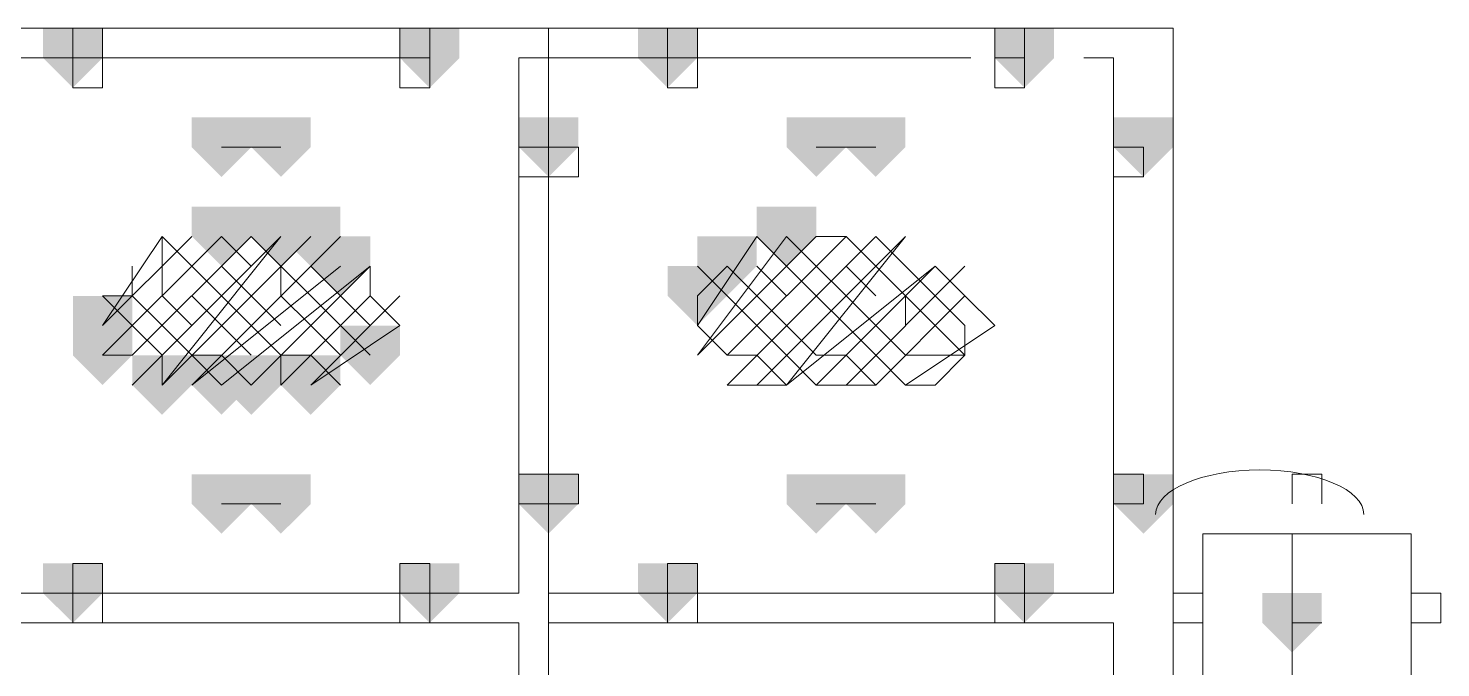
# Model space of a CAD drawing. Header units: millimetres. Extents: x 2315 to 4619, y 1334 to 1897.
# Drawn here: x 3738.51 to 3741.412, y 1527.128 to 1528.442 of the extents above; entities that cross this region are included whole.
import ezdxf

# ---------------------------------------------------------------- set-up
doc = ezdxf.new("R2010")
doc.units = ezdxf.units.MM
doc.linetypes.add('PDF_IMPORT', pattern=[1, 0.8, -0.2])
for name, color, linetype in [('PDF_3中心线层', 1, 'Continuous'), ('PDF_4虚线层', 2, 'Continuous'), ('PDF_5剖面线层', 2, 'Continuous'), ('PDF_细实线层', 7, 'Continuous')]:
    doc.layers.add(name, color=color, linetype=linetype)

msp = doc.modelspace()

# ---------------------------------------------------------------- hatches: boundary and pattern name
at = {"layer": 'PDF_3中心线层', "transparency": 33554559}
for points in [[(3738.6019, 1528.4417), (3738.5408, 1528.4417), (3738.5408, 1528.3806), (3738.6019, 1528.3195), (3738.6629, 1528.3806), (3738.6629, 1528.4417)], [(3738.6019, 1528.4417), (3738.5408, 1528.4417), (3738.5408, 1528.3806), (3738.6019, 1528.3195), (3738.6629, 1528.3806), (3738.6629, 1528.4417)], [(3738.6019, 1528.4417), (3738.5408, 1528.4417), (3738.5408, 1528.3806), (3738.6019, 1528.3195), (3738.6629, 1528.3806), (3738.6629, 1528.4417)], [(3738.6019, 1528.4417), (3738.5408, 1528.4417), (3738.5408, 1528.3806), (3738.6019, 1528.3195), (3738.6629, 1528.3806), (3738.6629, 1528.4417)], [(3739.3348, 1528.4417), (3739.2738, 1528.4417), (3739.2738, 1528.3806), (3739.3348, 1528.3195), (3739.3959, 1528.3806), (3739.3959, 1528.4417)], [(3739.3348, 1528.4417), (3739.2738, 1528.4417), (3739.2738, 1528.3806), (3739.3348, 1528.3195), (3739.3959, 1528.3806), (3739.3959, 1528.4417)], [(3739.8235, 1528.4417), (3739.7624, 1528.4417), (3739.7624, 1528.3806), (3739.8235, 1528.3195), (3739.8846, 1528.3806), (3739.8846, 1528.4417)], [(3739.8235, 1528.4417), (3739.7624, 1528.4417), (3739.7624, 1528.3806), (3739.8235, 1528.3195), (3739.8846, 1528.3806), (3739.8846, 1528.4417)], [(3739.8235, 1528.4417), (3739.7624, 1528.4417), (3739.7624, 1528.3806), (3739.8235, 1528.3195), (3739.8846, 1528.3806), (3739.8846, 1528.4417)], [(3739.8235, 1528.4417), (3739.7624, 1528.4417), (3739.7624, 1528.3806), (3739.8235, 1528.3195), (3739.8846, 1528.3806), (3739.8846, 1528.4417)], [(3740.5565, 1528.4417), (3740.4954, 1528.4417), (3740.4954, 1528.3806), (3740.5565, 1528.3195), (3740.6175, 1528.3806), (3740.6175, 1528.4417)], [(3740.5565, 1528.4417), (3740.4954, 1528.4417), (3740.4954, 1528.3806), (3740.5565, 1528.3195), (3740.6175, 1528.3806), (3740.6175, 1528.4417)], [(3739.5792, 1528.2584), (3739.5181, 1528.2584), (3739.5181, 1528.1974), (3739.5792, 1528.1363), (3739.6402, 1528.1974), (3739.6402, 1528.2584)], [(3739.5792, 1528.2584), (3739.5181, 1528.2584), (3739.5181, 1528.1974), (3739.5792, 1528.1363), (3739.6402, 1528.1974), (3739.6402, 1528.2584)], [(3739.5792, 1528.2584), (3739.5181, 1528.2584), (3739.5181, 1528.1974), (3739.5792, 1528.1363), (3739.6402, 1528.1974), (3739.6402, 1528.2584)], [(3739.5792, 1528.2584), (3739.5181, 1528.2584), (3739.5181, 1528.1974), (3739.5792, 1528.1363), (3739.6402, 1528.1974), (3739.6402, 1528.2584)], [(3740.8008, 1528.2584), (3740.7397, 1528.2584), (3740.7397, 1528.1974), (3740.8008, 1528.1363), (3740.8619, 1528.1974), (3740.8619, 1528.2584)], [(3740.8008, 1528.2584), (3740.7397, 1528.2584), (3740.7397, 1528.1974), (3740.8008, 1528.1363), (3740.8619, 1528.1974), (3740.8619, 1528.2584)], [(3739.5792, 1527.5255), (3739.5181, 1527.5255), (3739.5181, 1527.4644), (3739.5792, 1527.4033), (3739.6402, 1527.4644), (3739.6402, 1527.5255)], [(3739.5792, 1527.5255), (3739.5181, 1527.5255), (3739.5181, 1527.4644), (3739.5792, 1527.4033), (3739.6402, 1527.4644), (3739.6402, 1527.5255)], [(3738.6019, 1527.3422), (3738.5408, 1527.3422), (3738.5408, 1527.2811), (3738.6019, 1527.2201), (3738.6629, 1527.2811), (3738.6629, 1527.3422)], [(3738.6019, 1527.3422), (3738.5408, 1527.3422), (3738.5408, 1527.2811), (3738.6019, 1527.2201), (3738.6629, 1527.2811), (3738.6629, 1527.3422)], [(3738.6019, 1527.3422), (3738.5408, 1527.3422), (3738.5408, 1527.2811), (3738.6019, 1527.2201), (3738.6629, 1527.2811), (3738.6629, 1527.3422)], [(3738.6019, 1527.3422), (3738.5408, 1527.3422), (3738.5408, 1527.2811), (3738.6019, 1527.2201), (3738.6629, 1527.2811), (3738.6629, 1527.3422)], [(3739.3348, 1527.3422), (3739.2738, 1527.3422), (3739.2738, 1527.2811), (3739.3348, 1527.2201), (3739.3959, 1527.2811), (3739.3959, 1527.3422)], [(3739.3348, 1527.3422), (3739.2738, 1527.3422), (3739.2738, 1527.2811), (3739.3348, 1527.2201), (3739.3959, 1527.2811), (3739.3959, 1527.3422)], [(3739.8235, 1527.3422), (3739.7624, 1527.3422), (3739.7624, 1527.2811), (3739.8235, 1527.2201), (3739.8846, 1527.2811), (3739.8846, 1527.3422)], [(3739.8235, 1527.3422), (3739.7624, 1527.3422), (3739.7624, 1527.2811), (3739.8235, 1527.2201), (3739.8846, 1527.2811), (3739.8846, 1527.3422)], [(3739.8235, 1527.3422), (3739.7624, 1527.3422), (3739.7624, 1527.2811), (3739.8235, 1527.2201), (3739.8846, 1527.2811), (3739.8846, 1527.3422)], [(3739.8235, 1527.3422), (3739.7624, 1527.3422), (3739.7624, 1527.2811), (3739.8235, 1527.2201), (3739.8846, 1527.2811), (3739.8846, 1527.3422)], [(3740.5565, 1527.3422), (3740.4954, 1527.3422), (3740.4954, 1527.2811), (3740.5565, 1527.2201), (3740.6175, 1527.2811), (3740.6175, 1527.3422)], [(3740.5565, 1527.3422), (3740.4954, 1527.3422), (3740.4954, 1527.2811), (3740.5565, 1527.2201), (3740.6175, 1527.2811), (3740.6175, 1527.3422)]]:
    msp.add_hatch(color=256, dxfattribs=at).paths.add_polyline_path(points)
at = {"layer": 'PDF_5剖面线层', "transparency": 33554559}
for points in [[(3738.9073, 1528.0752), (3738.8462, 1528.0752), (3738.8462, 1528.0141), (3738.9073, 1527.953), (3738.9684, 1528.0141), (3738.9684, 1528.0752)], [(3739.0294, 1528.0752), (3738.9684, 1528.0752), (3738.9684, 1528.0141), (3739.0294, 1527.953), (3739.0905, 1528.0141), (3739.0905, 1528.0752)], [(3739.0905, 1528.0752), (3739.0294, 1528.0752), (3739.0294, 1528.0141), (3739.0905, 1527.953), (3739.1516, 1528.0141), (3739.1516, 1528.0752)], [(3740.0678, 1528.0752), (3740.0067, 1528.0752), (3740.0067, 1528.0141), (3740.0678, 1527.953), (3740.1289, 1528.0141), (3740.1289, 1528.0752)], [(3739.1516, 1528.0141), (3739.0905, 1528.0141), (3739.0905, 1527.953), (3739.1516, 1527.8919), (3739.2127, 1527.953), (3739.2127, 1528.0141)], [(3739.9457, 1528.0141), (3739.8846, 1528.0141), (3739.8846, 1527.953), (3739.9457, 1527.8919), (3740.0067, 1527.953), (3740.0067, 1528.0141)], [(3739.8846, 1527.953), (3739.8235, 1527.953), (3739.8235, 1527.8919), (3739.8846, 1527.8309), (3739.9457, 1527.8919), (3739.9457, 1527.953)], [(3738.6629, 1527.8919), (3738.6019, 1527.8919), (3738.6019, 1527.8309), (3738.6629, 1527.7698), (3738.724, 1527.8309), (3738.724, 1527.8919)], [(3738.6629, 1527.8309), (3738.6019, 1527.8309), (3738.6019, 1527.7698), (3738.6629, 1527.7087), (3738.724, 1527.7698), (3738.724, 1527.8309)], [(3739.2127, 1527.8309), (3739.1516, 1527.8309), (3739.1516, 1527.7698), (3739.2127, 1527.7087), (3739.2738, 1527.7698), (3739.2738, 1527.8309)], [(3739.2127, 1527.8309), (3739.1516, 1527.8309), (3739.1516, 1527.7698), (3739.2127, 1527.7087), (3739.2738, 1527.7698), (3739.2738, 1527.8309)], [(3738.7851, 1527.7698), (3738.724, 1527.7698), (3738.724, 1527.7087), (3738.7851, 1527.6476), (3738.8462, 1527.7087), (3738.8462, 1527.7698)], [(3738.9073, 1527.7698), (3738.8462, 1527.7698), (3738.8462, 1527.7087), (3738.9073, 1527.6476), (3738.9684, 1527.7087), (3738.9684, 1527.7698)], [(3738.9684, 1527.7698), (3738.9073, 1527.7698), (3738.9073, 1527.7087), (3738.9684, 1527.6476), (3739.0294, 1527.7087), (3739.0294, 1527.7698)], [(3739.0905, 1527.7698), (3739.0294, 1527.7698), (3739.0294, 1527.7087), (3739.0905, 1527.6476), (3739.1516, 1527.7087), (3739.1516, 1527.7698)]]:
    msp.add_hatch(color=256, dxfattribs=at).paths.add_polyline_path(points)
at = {"layer": 'PDF_细实线层', "transparency": 33554559}
for points in [[(3738.6019, 1528.4417), (3738.5408, 1528.4417), (3738.5408, 1528.3806), (3738.6019, 1528.3195), (3738.6629, 1528.3806), (3738.6629, 1528.4417)], [(3739.3348, 1528.4417), (3739.2738, 1528.4417), (3739.2738, 1528.3806), (3739.3348, 1528.3195), (3739.3959, 1528.3806), (3739.3959, 1528.4417)], [(3739.8235, 1528.4417), (3739.7624, 1528.4417), (3739.7624, 1528.3806), (3739.8235, 1528.3195), (3739.8846, 1528.3806), (3739.8846, 1528.4417)], [(3740.5565, 1528.4417), (3740.4954, 1528.4417), (3740.4954, 1528.3806), (3740.5565, 1528.3195), (3740.6175, 1528.3806), (3740.6175, 1528.4417)], [(3738.9073, 1528.2584), (3738.8462, 1528.2584), (3738.8462, 1528.1974), (3738.9073, 1528.1363), (3738.9684, 1528.1974), (3738.9684, 1528.2584)], [(3739.0294, 1528.2584), (3738.9684, 1528.2584), (3738.9684, 1528.1974), (3739.0294, 1528.1363), (3739.0905, 1528.1974), (3739.0905, 1528.2584)], [(3739.5792, 1528.2584), (3739.5181, 1528.2584), (3739.5181, 1528.1974), (3739.5792, 1528.1363), (3739.6402, 1528.1974), (3739.6402, 1528.2584)], [(3740.1289, 1528.2584), (3740.0678, 1528.2584), (3740.0678, 1528.1974), (3740.1289, 1528.1363), (3740.19, 1528.1974), (3740.19, 1528.2584)], [(3740.2511, 1528.2584), (3740.19, 1528.2584), (3740.19, 1528.1974), (3740.2511, 1528.1363), (3740.3121, 1528.1974), (3740.3121, 1528.2584)], [(3740.8008, 1528.2584), (3740.7397, 1528.2584), (3740.7397, 1528.1974), (3740.8008, 1528.1363), (3740.8619, 1528.1974), (3740.8619, 1528.2584)], [(3738.9073, 1527.5255), (3738.8462, 1527.5255), (3738.8462, 1527.4644), (3738.9073, 1527.4033), (3738.9684, 1527.4644), (3738.9684, 1527.5255)], [(3739.0294, 1527.5255), (3738.9684, 1527.5255), (3738.9684, 1527.4644), (3739.0294, 1527.4033), (3739.0905, 1527.4644), (3739.0905, 1527.5255)], [(3739.5792, 1527.5255), (3739.5181, 1527.5255), (3739.5181, 1527.4644), (3739.5792, 1527.4033), (3739.6402, 1527.4644), (3739.6402, 1527.5255)], [(3740.1289, 1527.5255), (3740.0678, 1527.5255), (3740.0678, 1527.4644), (3740.1289, 1527.4033), (3740.19, 1527.4644), (3740.19, 1527.5255)], [(3740.2511, 1527.5255), (3740.19, 1527.5255), (3740.19, 1527.4644), (3740.2511, 1527.4033), (3740.3121, 1527.4644), (3740.3121, 1527.5255)], [(3740.8008, 1527.5255), (3740.7397, 1527.5255), (3740.7397, 1527.4644), (3740.8008, 1527.4033), (3740.8619, 1527.4644), (3740.8619, 1527.5255)], [(3738.6019, 1527.3422), (3738.5408, 1527.3422), (3738.5408, 1527.2811), (3738.6019, 1527.2201), (3738.6629, 1527.2811), (3738.6629, 1527.3422)], [(3739.3348, 1527.3422), (3739.2738, 1527.3422), (3739.2738, 1527.2811), (3739.3348, 1527.2201), (3739.3959, 1527.2811), (3739.3959, 1527.3422)], [(3739.8235, 1527.3422), (3739.7624, 1527.3422), (3739.7624, 1527.2811), (3739.8235, 1527.2201), (3739.8846, 1527.2811), (3739.8846, 1527.3422)], [(3740.5565, 1527.3422), (3740.4954, 1527.3422), (3740.4954, 1527.2811), (3740.5565, 1527.2201), (3740.6175, 1527.2811), (3740.6175, 1527.3422)], [(3741.1062, 1527.2811), (3741.0451, 1527.2811), (3741.0451, 1527.2201), (3741.1062, 1527.159), (3741.1673, 1527.2201), (3741.1673, 1527.2811)]]:
    msp.add_hatch(color=256, dxfattribs=at).paths.add_polyline_path(points)

# ---------------------------------------------------------------- linework, layer by layer
at = {"layer": 'PDF_3中心线层', "lineweight": 18}
for points in [[(3739.2738, 1528.3806), (3739.3348, 1528.3806)], [(3740.4954, 1528.3806), (3740.5565, 1528.3806)], [(3740.8008, 1528.1974), (3740.7397, 1528.1974)], [(3739.5792, 1527.5255), (3739.5792, 1527.4644)], [(3740.8008, 1527.5255), (3740.8008, 1527.4644), (3740.7397, 1527.4644), (3740.8008, 1527.4644)], [(3739.2738, 1527.2811), (3739.3348, 1527.2811)], [(3740.4954, 1527.2811), (3740.5565, 1527.2811)]]:
    msp.add_lwpolyline(points, close=True, dxfattribs=at)
for points in [[(3741.1062, 1527.4033), (3741.1062, 1525.8763)], [(3741.1062, 1527.159), (3741.1062, 1527.2201), (3741.1673, 1527.2201)]]:
    msp.add_lwpolyline(points, dxfattribs=at)
at = {"layer": 'PDF_4虚线层', "lineweight": 18}
msp.add_lwpolyline([(3739.5792, 1528.4417), (3739.5792, 1525.4487)], dxfattribs=at)
at = {"layer": 'PDF_5剖面线层', "lineweight": 13}
for points in [[(3738.8462, 1527.8309), (3738.7851, 1527.8919), (3738.7851, 1527.953), (3738.7851, 1528.0141), (3738.6629, 1527.8309), (3738.8462, 1528.0141)], [(3738.6629, 1527.7698), (3738.9073, 1528.0141), (3738.6629, 1527.7698)], [(3738.6629, 1527.7698), (3738.724, 1527.7698), (3738.9684, 1528.0141), (3739.0294, 1527.953), (3739.0294, 1527.8919), (3739.0905, 1527.8309), (3739.1516, 1527.7698)], [(3738.724, 1527.7087), (3739.0294, 1528.0141), (3738.7851, 1527.7087), (3739.0905, 1528.0141)], [(3739.0294, 1527.7698), (3738.9684, 1527.8309), (3738.9073, 1527.8919), (3738.8462, 1527.953), (3738.7851, 1528.0141)], [(3739.1516, 1528.0141), (3738.8462, 1527.7087), (3739.1516, 1527.953)], [(3738.9684, 1527.953), (3738.9073, 1528.0141)], [(3740.3121, 1527.7087), (3740.3732, 1527.7087), (3740.4343, 1527.7698), (3740.3732, 1527.7698), (3740.3121, 1527.7698), (3740.2511, 1527.8309), (3740.19, 1527.8919), (3740.1289, 1527.953), (3740.0678, 1528.0141), (3739.8846, 1527.7698), (3740.1289, 1528.0141), (3740.19, 1528.0141), (3739.9457, 1527.7698), (3739.8846, 1527.8309)], [(3740.19, 1527.8309), (3740.1289, 1527.8919), (3740.0678, 1527.953), (3740.0067, 1528.0141), (3739.8846, 1527.8309), (3739.8846, 1527.8919), (3739.9457, 1527.953), (3740.0067, 1527.8919), (3740.0678, 1527.8309), (3740.1289, 1527.7698), (3740.19, 1527.7698), (3740.2511, 1527.7087), (3740.19, 1527.7087)], [(3739.9457, 1527.7087), (3740.2511, 1528.0141), (3739.9457, 1527.7087)], [(3739.9457, 1527.7087), (3740.0067, 1527.7087), (3740.3121, 1528.0141), (3740.0678, 1527.7087), (3740.3732, 1527.953), (3740.1289, 1527.7087), (3740.19, 1527.7087), (3740.4343, 1527.953)], [(3740.3121, 1527.8309), (3740.3121, 1527.8919), (3740.2511, 1527.953), (3740.19, 1528.0141)], [(3740.2511, 1528.0141), (3740.3121, 1527.953), (3740.3732, 1527.8919), (3740.4343, 1527.8309), (3740.4343, 1527.7698), (3740.3732, 1527.8309), (3740.3121, 1527.8919)], [(3738.724, 1527.953), (3738.724, 1527.8919), (3738.7851, 1527.8309), (3738.8462, 1527.7698), (3738.9073, 1527.7087), (3739.2127, 1527.953), (3738.9684, 1527.7087), (3738.9073, 1527.7698), (3738.8462, 1527.7698)], [(3738.9073, 1527.8919), (3738.8462, 1527.953)], [(3739.0294, 1527.8309), (3738.9684, 1527.8919), (3738.9073, 1527.953)], [(3739.1516, 1527.7087), (3739.0905, 1527.7698), (3739.0294, 1527.7698), (3739.0294, 1527.7087), (3739.2127, 1527.8919), (3739.2127, 1527.953)], [(3739.2127, 1527.7698), (3739.1516, 1527.8309), (3739.0905, 1527.8919), (3739.0294, 1527.953)], [(3739.2127, 1527.8309), (3739.1516, 1527.8919), (3739.0905, 1527.953)], [(3740.1289, 1527.7087), (3740.0678, 1527.7698), (3740.0067, 1527.8309), (3739.9457, 1527.8919), (3739.8846, 1527.953)], [(3740.0678, 1527.8919), (3740.0067, 1527.953)], [(3740.1289, 1527.8919), (3740.19, 1527.8309), (3740.2511, 1527.7698), (3740.3121, 1527.7087), (3740.4954, 1527.8309), (3740.4343, 1527.8919), (3740.3732, 1527.953)], [(3740.2511, 1527.8919), (3740.19, 1527.953)], [(3738.7851, 1527.7087), (3738.7851, 1527.7698), (3738.724, 1527.8309), (3738.6629, 1527.8919), (3738.724, 1527.8919)], [(3738.9684, 1527.7698), (3738.9073, 1527.8309), (3738.8462, 1527.8919)], [(3739.2738, 1527.8919), (3739.0905, 1527.7087), (3739.2738, 1527.8309), (3739.2127, 1527.8919)], [(3740.0067, 1527.8309), (3739.9457, 1527.8919)], [(3740.2511, 1527.7087), (3740.4343, 1527.8919), (3740.2511, 1527.7087)], [(3739.9457, 1527.7698), (3740.0067, 1527.7698), (3740.0678, 1527.7087), (3740.0067, 1527.7087)]]:
    msp.add_lwpolyline(points, dxfattribs=at)
at = {"layer": 'PDF_细实线层', "lineweight": 18}
for points in [[(3740.8619, 1525.6319), (3740.8619, 1525.4487), (3732.1884, 1525.4487), (3732.1884, 1528.4417), (3740.8619, 1528.4417), (3740.8619, 1525.693)], [(3738.4186, 1528.3806), (3738.4186, 1527.2811), (3739.5181, 1527.2811), (3739.5181, 1528.3806)], [(3739.5792, 1528.3806), (3739.5792, 1527.2811), (3740.7397, 1527.2811), (3740.7397, 1528.3806)], [(3739.0294, 1528.1974), (3738.9073, 1528.1974), (3739.0294, 1528.1974)], [(3740.2511, 1528.1974), (3740.1289, 1528.1974), (3740.2511, 1528.1974)], [(3741.1673, 1527.4644), (3741.1673, 1527.5255), (3741.1062, 1527.5255), (3741.1062, 1527.4644)], [(3739.0294, 1527.4644), (3738.9073, 1527.4644), (3739.0294, 1527.4644)], [(3740.2511, 1527.4644), (3740.1289, 1527.4644), (3740.2511, 1527.4644)], [(3741.3505, 1527.4033), (3740.923, 1527.4033), (3740.923, 1526.1206), (3741.3505, 1526.1206), (3741.3505, 1527.4033), (3741.1062, 1527.4033)], [(3740.8619, 1527.2811), (3740.923, 1527.2811)], [(3741.3505, 1527.2201), (3741.4116, 1527.2201), (3741.4116, 1527.2811), (3741.3505, 1527.2811)], [(3738.4186, 1526.1817), (3738.4186, 1527.2201), (3739.5181, 1527.2201), (3739.5181, 1526.1817)], [(3739.5792, 1526.1817), (3739.5792, 1527.2201), (3740.7397, 1527.2201), (3740.7397, 1526.1817)], [(3740.8619, 1527.2201), (3740.923, 1527.2201)]]:
    msp.add_lwpolyline(points, dxfattribs=at)
for points in [[(3738.6019, 1528.4417), (3738.6019, 1528.3195), (3738.6629, 1528.3195), (3738.6629, 1528.4417)], [(3739.3348, 1528.4417), (3739.3348, 1528.3195), (3739.2738, 1528.3195), (3739.2738, 1528.4417)], [(3739.8235, 1528.4417), (3739.8235, 1528.3195), (3739.8846, 1528.3195), (3739.8846, 1528.4417)], [(3740.5565, 1528.4417), (3740.5565, 1528.3195), (3740.4954, 1528.3195), (3740.4954, 1528.4417)], [(3739.5181, 1528.1974), (3739.6402, 1528.1974), (3739.6402, 1528.1363), (3739.5181, 1528.1363)], [(3739.5181, 1528.1974), (3739.6402, 1528.1974), (3739.6402, 1528.1363), (3739.5181, 1528.1363)], [(3740.8008, 1528.1363), (3740.7397, 1528.1363), (3740.7397, 1528.1974), (3740.8008, 1528.1974)], [(3739.6402, 1527.5255), (3739.6402, 1527.4644), (3739.5181, 1527.4644), (3739.5181, 1527.5255)], [(3739.6402, 1527.5255), (3739.6402, 1527.4644), (3739.5181, 1527.4644), (3739.5181, 1527.5255)], [(3740.8008, 1527.5255), (3740.7397, 1527.5255), (3740.7397, 1527.4644), (3740.8008, 1527.4644)], [(3738.6019, 1527.2201), (3738.6019, 1527.3422), (3738.6629, 1527.3422), (3738.6629, 1527.2201)], [(3738.6019, 1527.2201), (3738.6019, 1527.3422), (3738.6629, 1527.3422), (3738.6629, 1527.2201)], [(3739.2738, 1527.3422), (3739.3348, 1527.3422), (3739.3348, 1527.2201), (3739.2738, 1527.2201)], [(3739.2738, 1527.3422), (3739.3348, 1527.3422), (3739.3348, 1527.2201), (3739.2738, 1527.2201)], [(3739.8235, 1527.2201), (3739.8235, 1527.3422), (3739.8846, 1527.3422), (3739.8846, 1527.2201)], [(3739.8235, 1527.2201), (3739.8235, 1527.3422), (3739.8846, 1527.3422), (3739.8846, 1527.2201)], [(3740.4954, 1527.3422), (3740.5565, 1527.3422), (3740.5565, 1527.2201), (3740.4954, 1527.2201)], [(3740.4954, 1527.3422), (3740.5565, 1527.3422), (3740.5565, 1527.2201), (3740.4954, 1527.2201)]]:
    msp.add_lwpolyline(points, close=True, dxfattribs=at)
at = {"layer": 'PDF_细实线层', "linetype": 'PDF_IMPORT', "lineweight": 18, "ltscale": 1.160541}
msp.add_lwpolyline([(3737.197, 1528.3806), (3740.7397, 1528.3806)], dxfattribs=at)
at = {"layer": 'PDF_细实线层', "lineweight": 18}
for points in [[(3741.0398, 1527.5342), (3740.9217, 1527.5342), (3740.826, 1527.4932), (3740.826, 1527.4426)], [(3741.2536, 1527.4426), (3741.2536, 1527.4932), (3741.1578, 1527.5342), (3741.0398, 1527.5342)]]:
    msp.add_open_spline(points, degree=3, dxfattribs=at)

doc.saveas('drawing.dxf')
